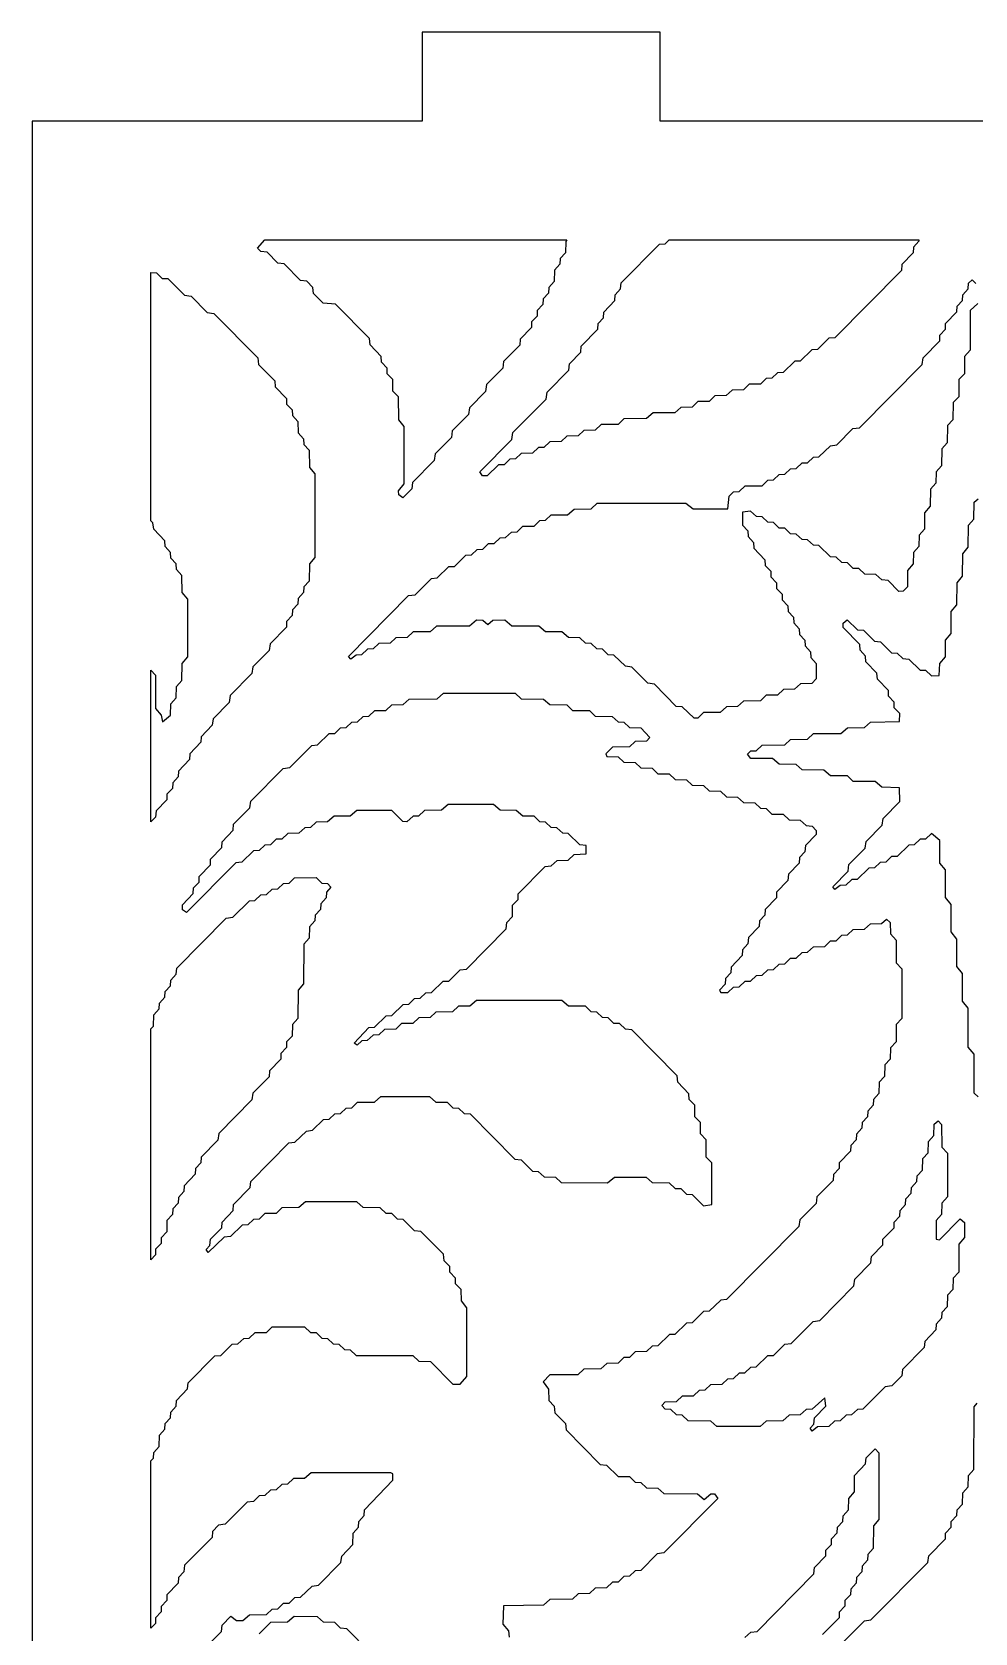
# Model space of a CAD drawing. Header units: millimetres. Extents: x 2 to 65, y 2 to 128.
# Drawn here: x 2 to 33.7, y 74.1 to 128 of the extents above; entities that cross this region are included whole.
import ezdxf

# ---------------------------------------------------------------- set-up
doc = ezdxf.new("R2010")
doc.units = ezdxf.units.MM
doc.layers.add('CUT', color=1, linetype='Continuous')

msp = doc.modelspace()

# ---------------------------------------------------------------- linework, layer by layer
at = {"layer": 'CUT'}
for points in [[(44.134, 2), (52.134, 2), (52.134, 5), (65.2679, 5), (65.2679, 125), (52.134, 125), (52.134, 128), (44.134, 128), (44.134, 125), (23.134, 125), (23.134, 128), (15.134, 128), (15.134, 125), (2, 125), (2, 5), (15.134, 5), (15.134, 2), (23.134, 2), (23.134, 5), (44.134, 5)], [(18.8119, 118.2393), (18.8038, 118.0488), (18.4285, 117.6577), (18.4129, 117.4559), (17.869, 116.906), (17.8377, 116.6805), (17.2939, 116.1305), (17.2626, 115.905), (16.7187, 115.3551), (16.6874, 115.1296), (16.1435, 114.5796), (16.1122, 114.3541), (15.5684, 113.8042), (15.5371, 113.5787), (14.8015, 112.8349), (14.7777, 112.6207), (14.4753, 112.3151), (14.3378, 112.4268), (14.3351, 112.5518), (14.5269, 112.7902), (14.5269, 114.7219), (14.3378, 114.947), (14.3296, 115.7191), (14.146, 115.9163), (14.1379, 116.3007), (13.9543, 116.4979), (13.9462, 116.6884), (13.7626, 116.8856), (13.7545, 117.0761), (13.3792, 117.4672), (13.3553, 117.6814), (12.2099, 118.8397), (11.7946, 118.8718), (11.4694, 119.2007), (11.4538, 119.4025), (11.2513, 119.6151), (11.0391, 119.6396), (10.4844, 120.1967), (10.2723, 120.2212), (9.9092, 120.5844), (9.6971, 120.6089), (9.5854, 120.7218), (9.8387, 121), (19.9988, 121), (19.9623, 120.9534), (19.9541, 120.569), (19.7705, 120.3718), (19.7624, 120.1813), (19.5788, 119.9841), (19.5707, 119.5997), (19.3871, 119.4025), (19.379, 119.212), (19.1954, 119.0148), (19.1873, 118.8242), (19.0037, 118.627), (18.9955, 118.4365)], [(27.0907, 116.5295), (26.8955, 116.344), (26.7072, 116.3356), (26.512, 116.1501), (26.1321, 116.1417), (25.9369, 115.9562), (25.5569, 115.9479), (25.3617, 115.7624), (24.9817, 115.754), (24.7865, 115.5685), (24.4066, 115.5601), (24.2114, 115.3746), (23.8314, 115.3663), (23.6362, 115.1808), (22.9011, 115.1781), (22.6776, 114.9869), (21.9142, 114.9786), (21.719, 114.7931), (21.1473, 114.7847), (20.9521, 114.5992), (20.5722, 114.5908), (20.3769, 114.4053), (19.997, 114.397), (19.8018, 114.2115), (19.4218, 114.2031), (19.2266, 114.0176), (19.0384, 114.0093), (18.8432, 113.8238), (18.4632, 113.8154), (18.268, 113.6299), (18.0798, 113.6215), (17.8846, 113.436), (17.6963, 113.4277), (17.3208, 113.056), (17.1628, 113.056), (17.07, 113.1991), (18.1484, 114.2895), (18.1797, 114.515), (19.2987, 115.6465), (19.33, 115.872), (20.0656, 116.6158), (20.0894, 116.83), (20.4647, 117.2211), (20.4803, 117.4229), (21.0399, 117.9966), (21.048, 118.1871), (21.2316, 118.3843), (21.2397, 118.5748), (21.615, 118.9659), (21.6232, 119.1564), (21.8067, 119.3536), (21.8224, 119.5554), (23.1176, 120.8612), (23.3058, 120.8696), (23.443, 121), (31.8427, 121), (31.8408, 120.9567), (31.6572, 120.7595), (31.6491, 120.569), (31.2738, 120.1779), (31.2582, 119.9761), (29.0158, 117.7087), (28.8162, 117.6926), (28.4292, 117.3133), (28.241, 117.3049), (27.8541, 116.9255), (27.6658, 116.9172), (27.2789, 116.5378)], [(7.0524, 109.1312), (7.0442, 109.7094), (6.8606, 109.9066), (6.8525, 110.0971), (6.6689, 110.2944), (6.6608, 110.4849), (6.4772, 110.6821), (6.4691, 110.8726), (6.0938, 111.2637), (6.0699, 111.4779), (6, 111.5493), (6, 119.9016), (6.0014, 119.9003), (6.1896, 119.8919), (6.3848, 119.7064), (6.573, 119.698), (7.1278, 119.1409), (7.3513, 119.1088), (7.8947, 118.5593), (8.1182, 118.5272), (9.5937, 117.0352), (9.625, 116.8097), (10.1689, 116.2598), (10.1845, 116.0579), (10.5598, 115.6669), (10.5679, 115.4764), (10.7515, 115.2792), (10.7597, 115.0886), (10.9433, 114.8914), (10.9514, 114.5071), (11.135, 114.3098), (11.1431, 114.1193), (11.3267, 113.9221), (11.3348, 113.3439), (11.521, 113.1334), (11.521, 110.3077), (11.3348, 110.0971), (11.3267, 109.5189), (11.1431, 109.3217), (11.135, 109.1312), (10.9514, 108.934), (10.9433, 108.7435), (10.7597, 108.5463), (10.7515, 108.3557), (10.5679, 108.1585), (10.5598, 107.968), (10.0085, 107.4068), (9.9772, 107.1813), (9.4333, 106.6313), (9.402, 106.4058), (8.6664, 105.662), (8.6351, 105.4365), (8.0913, 104.8866), (8.0674, 104.6724), (7.6921, 104.2813), (7.684, 104.0908), (7.3087, 103.6997), (7.3006, 103.5092), (6.9252, 103.1182), (6.9171, 102.9276), (6.7335, 102.7304), (6.7254, 102.5399), (6.5418, 102.3427), (6.5337, 102.1522), (6.1741, 101.7848), (6.1502, 101.5706), (6, 101.4092), (6, 106.521), (6.1529, 106.3482), (6.1529, 105.2296), (6.342, 105.0045), (6.3851, 104.779), (6.6608, 105.0079), (6.6689, 105.3922), (6.8525, 105.5894), (6.8606, 105.9738), (7.0442, 106.171), (7.0524, 106.7493), (7.2415, 106.9743), (7.2415, 108.9061)], [(9.3137, 98.7611), (9.5019, 98.7694), (9.6971, 98.9549), (9.8853, 98.9633), (10.0805, 99.1488), (10.2688, 99.1571), (10.464, 99.3426), (10.6522, 99.351), (10.836, 99.5288), (11.5578, 99.5365), (11.753, 99.351), (11.9412, 99.3426), (12.0556, 99.2165), (11.91, 99.0471), (11.9019, 98.8565), (11.7183, 98.6593), (11.7101, 98.4688), (11.5265, 98.2716), (11.5184, 98.0811), (11.3348, 97.8839), (11.3267, 97.4995), (11.1431, 97.3023), (11.1376, 95.9619), (10.9514, 95.7514), (10.9459, 94.7988), (10.7597, 94.5883), (10.7515, 94.2039), (10.5679, 94.0067), (10.5598, 93.8162), (10.3762, 93.619), (10.3681, 93.4284), (9.9928, 93.0374), (9.9772, 92.8355), (9.4333, 92.2856), (9.402, 92.0601), (8.283, 90.9286), (8.2517, 90.7031), (7.6921, 90.1295), (7.684, 89.9389), (7.5004, 89.7417), (7.4923, 89.5512), (7.117, 89.1602), (7.1088, 88.9696), (6.9252, 88.7724), (6.9171, 88.5819), (6.7335, 88.3847), (6.7254, 88.1942), (6.5418, 87.997), (6.5337, 87.6126), (6.3501, 87.4154), (6.342, 87.2249), (6.1584, 87.0277), (6.1502, 86.8372), (6, 86.6758), (6, 94.4474), (6.0856, 94.5394), (6.0938, 94.9237), (6.2774, 95.1209), (6.2855, 95.3115), (6.4691, 95.5087), (6.4772, 95.6992), (6.6608, 95.8964), (6.6689, 96.0869), (6.8525, 96.2841), (6.8681, 96.4859), (8.5354, 98.1718), (8.7589, 98.2039)], [(23.6927, 81.449), (23.4975, 81.6345), (23.3093, 81.6428), (23.1949, 81.769), (23.3093, 81.8951), (23.6892, 81.9035), (23.8844, 82.089), (24.2644, 82.0974), (24.4596, 82.2829), (24.6478, 82.2912), (24.8431, 82.4767), (25.223, 82.4851), (25.4182, 82.6706), (25.6064, 82.6789), (25.8017, 82.8644), (25.9899, 82.8728), (26.1851, 83.0583), (26.3733, 83.0667), (26.7603, 83.446), (26.9485, 83.4544), (27.3354, 83.8338), (27.5475, 83.8582), (28.2826, 84.6015), (28.5061, 84.6337), (29.6516, 85.7919), (29.6829, 86.0174), (30.2268, 86.5674), (30.2506, 86.7816), (30.6259, 87.1726), (30.634, 87.3632), (31.0094, 87.7542), (31.0175, 87.9447), (31.2011, 88.1419), (31.2092, 88.3325), (31.3928, 88.5297), (31.4009, 88.7202), (31.5845, 88.9174), (31.5926, 89.1079), (31.7762, 89.3051), (31.7844, 89.4956), (31.968, 89.6928), (31.9761, 90.0772), (32.1597, 90.2744), (32.1678, 90.6588), (32.3514, 90.856), (32.3595, 91.2404), (32.4971, 91.3521), (32.6103, 91.2271), (32.6158, 90.4683), (32.8021, 90.2578), (32.8021, 88.7891), (32.6158, 88.5786), (32.6077, 88.1942), (32.4241, 87.997), (32.4242, 87.3663), (32.5323, 87.3477), (33.237, 88.0565), (33.3772, 87.9314), (33.3746, 87.4187), (33.1855, 87.1937), (33.1829, 86.2556), (32.9993, 86.0584), (32.9912, 85.674), (32.8076, 85.4768), (32.7994, 85.0924), (32.6158, 84.8952), (32.6077, 84.7047), (32.4241, 84.5075), (32.416, 84.317), (32.0407, 83.9259), (32.0251, 83.7241), (31.2895, 82.9803), (31.2657, 82.7661), (30.933, 82.426), (30.7095, 82.3938), (29.963, 81.6428), (29.7748, 81.6345), (29.5795, 81.449), (29.3913, 81.4406), (29.1961, 81.2551), (29.0079, 81.2467), (28.8127, 81.0612), (28.4327, 81.0529), (28.2523, 80.9096), (28.1823, 81.0068), (28.3096, 81.1393), (28.3334, 81.3535), (28.7087, 81.7445), (28.6737, 82.0223), (28.2489, 81.6505), (28.0493, 81.6345), (27.8541, 81.449), (27.4741, 81.4406), (27.2654, 81.2524), (26.7072, 81.2467), (26.4985, 81.0585), (25.0483, 81.0585), (24.8396, 81.2467), (24.0762, 81.2551), (23.881, 81.4406)]]:
    msp.add_lwpolyline(points, close=True, dxfattribs=at)
for points in [[(33.8256, 118.8626), (33.5745, 118.627), (33.569, 117.2867), (33.3827, 117.0761), (33.3746, 116.4979), (33.191, 116.3007), (33.1829, 115.7225), (32.9993, 115.5253), (32.9912, 114.947), (32.8076, 114.7498), (32.7994, 114.1716), (32.6158, 113.9744), (32.6077, 113.3961), (32.4241, 113.1989), (32.416, 112.8145), (32.2324, 112.6173), (32.2243, 112.0391), (32.0352, 111.814), (32.0326, 111.2637), (31.849, 111.0665), (31.8408, 110.6821), (31.6572, 110.4849), (31.6491, 110.1005), (31.46, 109.8754), (31.4574, 109.325), (31.3164, 109.1788), (31.1698, 109.1711), (30.8068, 109.5344), (30.5947, 109.5588), (30.3995, 109.7443), (30.0195, 109.7527), (29.8243, 109.9382), (29.6361, 109.9465), (29.4409, 110.132), (29.2526, 110.1404), (29.0574, 110.3259), (28.8692, 110.3343), (28.4823, 110.7136), (28.294, 110.722), (28.0988, 110.9075), (27.9106, 110.9158), (27.7154, 111.1013), (27.5271, 111.1097), (27.3319, 111.2952), (27.1437, 111.3036), (26.9485, 111.4891), (26.7603, 111.4974), (26.565, 111.6829), (26.3768, 111.6913), (26.1816, 111.8768), (25.9057, 111.8421), (25.9056, 111.4053), (26.0892, 111.2081), (26.0973, 111.0176), (26.2809, 110.8203), (26.2891, 110.6298), (26.6644, 110.2388), (26.6725, 110.0482), (26.8561, 109.851), (26.8642, 109.6605), (27.0478, 109.4633), (27.0559, 109.2728), (27.2395, 109.0756), (27.2477, 108.8851), (27.4313, 108.6879), (27.4394, 108.4974), (27.623, 108.3002), (27.6311, 108.1096), (27.8147, 107.9124), (27.8228, 107.7219), (28.0064, 107.5247), (28.0145, 107.3342), (28.1981, 107.137), (28.2063, 106.9465), (28.3899, 106.7493), (28.3899, 106.2233), (28.2375, 106.0693), (27.8575, 106.061), (27.6623, 105.8755), (27.2824, 105.8671), (27.0872, 105.6816), (26.7072, 105.6732), (26.512, 105.4877), (25.9403, 105.4794), (25.7451, 105.2939), (25.3652, 105.2855), (25.1565, 105.0973), (24.5983, 105.0917), (24.4031, 104.9062), (24.2814, 104.9034), (23.881, 105.2855), (23.6813, 105.3016), (22.9462, 106.0449), (22.7227, 106.077), (22.1794, 106.6264), (21.9672, 106.6509), (21.5803, 107.0303), (21.3921, 107.0386), (21.1969, 107.2241), (21.0086, 107.2325), (20.8134, 107.418), (20.6252, 107.4263), (20.43, 107.6118), (20.05, 107.6202), (19.8266, 107.8114), (19.2831, 107.8141), (19.0597, 108.0052), (18.1463, 108.0052), (17.9094, 108.1991), (17.5046, 108.1934), (17.3377, 108.0474), (17.1707, 108.1934), (16.9577, 108.1991), (16.7208, 108.0052), (15.6157, 108.0052), (15.3922, 107.8141), (14.8205, 107.8057), (14.6253, 107.6202), (14.2454, 107.6118), (14.0502, 107.4263), (13.6702, 107.418), (13.475, 107.2325), (13.2868, 107.2241), (13.0915, 107.0386), (12.9033, 107.0303), (12.7229, 106.887), (12.6529, 106.9842), (14.6704, 109.028), (14.894, 109.0602), (15.4373, 109.6096), (15.637, 109.6256), (16.0239, 110.005), (16.2121, 110.0134), (16.5991, 110.3927), (16.7873, 110.4011), (16.9825, 110.5866), (17.1707, 110.5949), (17.3659, 110.7804), (17.5542, 110.7888), (17.7494, 110.9743), (17.9376, 110.9827), (18.1328, 111.1682), (18.3211, 111.1765), (18.5163, 111.362), (18.8962, 111.3704), (19.0914, 111.5559), (19.2797, 111.5642), (19.4749, 111.7497), (20.0183, 111.7524), (20.2417, 111.9436), (20.8134, 111.952), (21.0221, 112.1402), (24.0062, 112.1402), (24.2431, 111.9463), (25.4146, 111.9519), (25.4576, 112.3712), (25.6099, 112.5252), (25.7982, 112.5336), (25.9934, 112.7191), (26.565, 112.7274), (26.7603, 112.9129), (26.9485, 112.9213), (27.1437, 113.1068), (27.3319, 113.1151), (27.5271, 113.3006), (27.7154, 113.309), (27.9106, 113.4945), (28.0988, 113.5029), (28.294, 113.6884), (28.4823, 113.6967), (28.8692, 114.0761), (29.0813, 114.1005), (29.6247, 114.65), (29.8482, 114.6821), (31.9523, 116.8097), (31.9836, 117.0352), (32.5431, 117.6088), (32.5513, 117.7993), (32.7348, 117.9966), (32.743, 118.1871), (33.1183, 118.5781), (33.1264, 118.7687), (33.31, 118.9659), (33.3181, 119.1564), (33.5017, 119.3536), (33.5099, 119.5441), (33.6339, 119.6585), (33.7607, 119.5308)], [(33.8392, 92.1535), (33.6989, 92.2786), (33.6989, 93.5911), (33.5072, 93.8295), (33.5072, 95.142), (33.3155, 95.3804), (33.3155, 96.3051), (33.1238, 96.5435), (33.1238, 97.4683), (32.9321, 97.7067), (32.9321, 98.6315), (32.7403, 98.8699), (32.7403, 99.7946), (32.5513, 100.0197), (32.5431, 100.7918), (32.2671, 101.0206), (32.0719, 100.8351), (31.8837, 100.8267), (31.6885, 100.6412), (31.5002, 100.6328), (31.1133, 100.2535), (30.9251, 100.2451), (30.7299, 100.0596), (30.5416, 100.0513), (30.3464, 99.8658), (30.1582, 99.8574), (29.7713, 99.478), (29.583, 99.4697), (29.3878, 99.2842), (29.1996, 99.2758), (29.0192, 99.1325), (28.9492, 99.2298), (29.4599, 99.7499), (29.4912, 99.9754), (30.0351, 100.5254), (30.0664, 100.7509), (30.6102, 101.3008), (30.6415, 101.5263), (31.2011, 102.0999), (31.1871, 102.5576), (30.5947, 102.5798), (30.3712, 102.771), (29.6361, 102.7737), (29.4409, 102.9592), (28.8692, 102.9675), (28.6457, 103.1587), (27.9106, 103.1614), (27.7154, 103.3469), (27.1437, 103.3553), (26.9202, 103.5464), (26.1851, 103.5491), (26.0734, 103.6886), (26.1851, 103.8014), (26.3733, 103.8098), (26.5685, 103.9953), (27.3319, 104.0037), (27.5271, 104.1892), (28.0988, 104.1975), (28.294, 104.383), (29.2209, 104.3857), (29.4444, 104.5769), (30.016, 104.5852), (30.2112, 104.7707), (31.1871, 104.793), (31.2011, 105.0568), (31.0175, 105.254), (31.0094, 105.4445), (30.8258, 105.6417), (30.8176, 105.8322), (30.4498, 106.212), (30.4342, 106.4138), (30.0589, 106.8049), (30.0507, 106.9954), (29.8672, 107.1926), (29.859, 107.3831), (29.2995, 107.9567), (29.292, 108.1063), (29.4296, 108.218), (29.7748, 107.8809), (29.9744, 107.8648), (30.3499, 107.4932), (30.5496, 107.4771), (30.9251, 107.1054), (31.1133, 107.0971), (31.3085, 106.9116), (31.5082, 106.8955), (31.8837, 106.5239), (32.0719, 106.5155), (32.2671, 106.33), (32.5291, 106.3439), (32.5513, 106.7493), (32.7403, 106.9743), (32.743, 107.5247), (32.9321, 107.7498), (32.9347, 108.494), (33.1238, 108.7191), (33.1264, 109.4633), (33.3155, 109.6884), (33.3181, 110.4326), (33.5072, 110.6577), (33.5099, 111.4019), (33.6934, 111.5991), (33.7016, 112.1774), (33.8392, 112.2891)], [(7.635, 73.4165), (8.3706, 74.1603), (8.3944, 74.3745), (8.6853, 74.6724), (8.8772, 74.5368), (9.0902, 74.5311), (9.3137, 74.7223), (9.8853, 74.7306), (10.0805, 74.9161), (10.2688, 74.9245), (10.464, 75.11), (10.6522, 75.1184), (10.8474, 75.3039), (11.0357, 75.3122), (11.4226, 75.6916), (11.6347, 75.7161), (12.3967, 76.4866), (12.4206, 76.7008), (12.7959, 77.0919), (12.804, 77.4762), (12.9876, 77.6734), (12.9957, 77.864), (13.1793, 78.0612), (13.1874, 78.2517), (14.1434, 79.2522), (14.1378, 79.4673), (14.075, 79.5076), (11.3978, 79.5076), (11.1743, 79.3165), (10.7944, 79.3081), (10.5992, 79.1226), (10.4109, 79.1143), (10.2157, 78.9288), (10.0275, 78.9204), (9.8323, 78.7349), (9.6441, 78.7265), (9.4489, 78.541), (9.2367, 78.5166), (8.5016, 77.7733), (8.2781, 77.7411), (8.0756, 77.5285), (8.06, 77.3267), (7.1327, 76.389), (7.1088, 76.1748), (6.9252, 75.9776), (6.9171, 75.7871), (6.5418, 75.396), (6.5337, 75.2055), (6.3501, 75.0083), (6.342, 74.8178), (6.1584, 74.6206), (6.1502, 74.4301), (6, 74.2687), (6, 79.9078), (6.0856, 79.9998), (6.0938, 80.1903), (6.2774, 80.3875), (6.2855, 80.7719), (6.4691, 80.9691), (6.4772, 81.1596), (6.6608, 81.3568), (6.6689, 81.5473), (6.8525, 81.7445), (6.8606, 81.9351), (7.236, 82.3261), (7.2516, 82.5279), (8.1519, 83.4383), (8.3516, 83.4544), (8.7385, 83.8338), (8.9267, 83.8421), (9.1219, 84.0276), (9.3102, 84.036), (9.5054, 84.2215), (9.8853, 84.2298), (10.0805, 84.4153), (11.1743, 84.4153), (11.3696, 84.2298), (11.5578, 84.2215), (11.753, 84.036), (11.9412, 84.0276), (12.1364, 83.8421), (12.3247, 83.8338), (12.5199, 83.6483), (12.7081, 83.6399), (12.9033, 83.4544), (14.817, 83.446), (15.0122, 83.2605), (15.4036, 83.2445), (16.1626, 82.4851), (16.4038, 82.4851), (16.6358, 82.7417), (16.6358, 85.0612), (16.4467, 85.2863), (16.4386, 85.6707), (16.255, 85.8679), (16.2468, 86.0584), (16.0633, 86.2556), (16.0551, 86.4461), (15.8715, 86.6433), (15.8477, 86.8575), (15.0857, 87.6281), (14.8736, 87.6525), (14.4866, 88.0319), (14.2984, 88.0402), (14.1032, 88.2257), (13.915, 88.2341), (13.7197, 88.4196), (13.1481, 88.428), (12.9246, 88.6191), (11.2061, 88.6191), (10.9826, 88.428), (10.4109, 88.4196), (10.2157, 88.2341), (9.8358, 88.2257), (9.6406, 88.0402), (9.4523, 88.0319), (9.2571, 87.8464), (9.0689, 87.838), (8.682, 87.4587), (8.4699, 87.4342), (7.9299, 86.9193), (7.8599, 87.0165), (7.9872, 87.149), (8.011, 87.3632), (8.3863, 87.7542), (8.3944, 87.9447), (8.7697, 88.3358), (8.7853, 88.5376), (9.3449, 89.1113), (9.3605, 89.3131), (10.6443, 90.6112), (10.8439, 90.6273), (11.2309, 91.0066), (11.443, 91.0311), (11.806, 91.3943), (11.9943, 91.4027), (12.1895, 91.5882), (12.3777, 91.5966), (12.5729, 91.7821), (12.7611, 91.7904), (12.9564, 91.9759), (13.528, 91.9843), (13.7367, 92.1725), (15.3787, 92.1725), (15.5874, 91.9843), (15.9674, 91.9759), (16.1626, 91.7904), (16.3508, 91.7821), (16.546, 91.5966), (16.7456, 91.5805), (18.2476, 90.0618), (18.4597, 90.0373), (18.8467, 89.6579), (19.0349, 89.6496), (19.2301, 89.4641), (19.6101, 89.4557), (19.8053, 89.2702), (21.3603, 89.2646), (21.5973, 89.4584), (22.6641, 89.4584), (22.8728, 89.2702), (23.4445, 89.2619), (23.6397, 89.0764), (23.8279, 89.068), (24.0231, 88.8825), (24.2114, 88.8741), (24.5983, 88.4948), (24.8742, 88.5295), (24.8743, 89.9356), (24.6907, 90.1328), (24.6826, 90.711), (24.499, 90.9082), (24.4908, 91.2926), (24.3073, 91.4898), (24.2991, 91.8742), (24.1155, 92.0714), (24.1074, 92.2619), (23.7321, 92.653), (23.7083, 92.8672), (22.1794, 94.4132), (21.9672, 94.4377), (21.772, 94.6232), (21.5838, 94.6315), (21.3886, 94.817), (21.2004, 94.8254), (21.0051, 95.0109), (20.8169, 95.0192), (20.6217, 95.2047), (20.05, 95.2131), (19.8266, 95.4043), (16.9577, 95.4043), (16.7342, 95.2131), (16.3543, 95.2047), (16.1456, 95.0165), (15.5874, 95.0109), (15.3922, 94.8254), (15.0122, 94.817), (14.817, 94.6315), (14.4371, 94.6232), (14.2419, 94.4377), (13.8619, 94.4293), (13.6667, 94.2438), (13.4785, 94.2354), (13.2833, 94.0499), (13.095, 94.0416), (12.9416, 93.8983), (12.8446, 93.9689), (13.3284, 94.4884), (13.528, 94.5045), (13.915, 94.8838), (14.1032, 94.8922), (14.4901, 95.2716), (14.6784, 95.2799), (14.8736, 95.4654), (15.0618, 95.4738), (15.257, 95.6593), (15.4452, 95.6676), (15.8322, 96.047), (16.0204, 96.0554), (16.4073, 96.4347), (16.6194, 96.4592), (17.9566, 97.8113), (17.9805, 98.0255), (18.1641, 98.2227), (18.1722, 98.6071), (18.3558, 98.8043), (18.3639, 98.9948), (19.2717, 99.9165), (19.4714, 99.9326), (19.6666, 100.1181), (20.0465, 100.1264), (20.2417, 100.3119), (20.6424, 100.3342), (20.6424, 100.619), (20.4335, 100.6412), (20.0465, 101.0206), (19.8583, 101.0289), (19.6631, 101.2144), (19.4749, 101.2228), (19.2797, 101.4083), (19.0914, 101.4167), (18.8962, 101.6022), (18.5163, 101.6105), (18.2928, 101.8017), (17.7494, 101.8044), (17.5259, 101.9955), (15.9991, 101.9955), (15.7756, 101.8044), (15.204, 101.796), (15.0088, 101.6105), (14.8205, 101.6022), (14.6118, 101.4139), (14.4787, 101.4243), (14.1032, 101.796), (12.9316, 101.8017), (12.7081, 101.6105), (12.1647, 101.6078), (11.9412, 101.4167), (11.5613, 101.4083), (11.3661, 101.2228), (11.1778, 101.2144), (10.9826, 101.0289), (10.6027, 101.0206), (10.4075, 100.8351), (10.2192, 100.8267), (10.024, 100.6412), (9.8358, 100.6328), (9.6406, 100.4473), (9.4523, 100.439), (9.0654, 100.0596), (8.8533, 100.0352), (7.2014, 98.3648), (7.0599, 98.4575), (7.0599, 98.6184), (7.4277, 98.9982), (7.4358, 99.1887), (7.6194, 99.3859), (7.6275, 99.5764), (8.0028, 99.9675), (8.011, 100.158), (8.3863, 100.5491), (8.3944, 100.7396), (8.7697, 101.1306), (8.7853, 101.3325), (9.3292, 101.8824), (9.3605, 102.1079), (10.4526, 103.2122), (10.6761, 103.2443), (11.4112, 103.9876), (11.6108, 104.0037), (11.9978, 104.383), (12.186, 104.3914), (12.3812, 104.5769), (12.5694, 104.5852), (12.7646, 104.7707), (12.9529, 104.7791), (13.1481, 104.9646), (13.3363, 104.973), (13.5315, 105.1585), (13.9115, 105.1668), (14.1067, 105.3523), (14.4866, 105.3607), (14.6953, 105.5489), (15.637, 105.5546), (15.8457, 105.7428), (18.2545, 105.7428), (18.4632, 105.5546), (19.2131, 105.5489), (19.4218, 105.3607), (19.9935, 105.3523), (20.1887, 105.1668), (20.7604, 105.1585), (20.9556, 104.973), (21.5273, 104.9646), (21.7225, 104.7791), (21.9107, 104.7707), (22.1059, 104.5852), (22.4859, 104.5769), (22.7919, 104.2569), (22.6776, 104.1307), (22.2976, 104.1223), (22.1024, 103.9368), (21.5308, 103.9285), (21.3043, 103.6996), (21.3393, 103.6158), (21.719, 103.6076), (21.9142, 103.4221), (22.2942, 103.4137), (22.4894, 103.2282), (22.8693, 103.2199), (23.0645, 103.0344), (23.4445, 103.026), (23.6397, 102.8405), (24.0196, 102.8321), (24.2149, 102.6466), (24.5948, 102.6383), (24.79, 102.4528), (25.17, 102.4444), (25.3652, 102.2589), (25.7451, 102.2506), (25.9403, 102.0651), (26.3203, 102.0567), (26.5155, 101.8712), (26.7037, 101.8628), (26.8989, 101.6773), (27.2789, 101.669), (27.4741, 101.4835), (27.8541, 101.4751), (28.0493, 101.2896), (28.2489, 101.2736), (28.3899, 101.1273), (28.3899, 100.989), (28.0302, 100.6216), (28.0064, 100.4074), (27.8228, 100.2102), (27.8147, 100.0197), (27.4551, 99.6523), (27.4313, 99.4381), (27.0559, 99.0471), (27.0478, 98.8565), (26.6725, 98.4655), (26.6644, 98.275), (26.4808, 98.0778), (26.4726, 97.8872), (26.113, 97.5199), (26.0892, 97.3057), (25.9056, 97.1085), (25.8975, 96.9179), (25.5222, 96.5269), (25.514, 96.3364), (25.3305, 96.1392), (25.3223, 95.9486), (25.1387, 95.7513), (25.1737, 95.6675), (25.4147, 95.6676), (25.6099, 95.8531), (25.7982, 95.8615), (25.9934, 96.047), (26.1816, 96.0554), (26.3768, 96.2409), (26.565, 96.2492), (26.7603, 96.4347), (26.9485, 96.4431), (27.1437, 96.6286), (27.3319, 96.6369), (27.5271, 96.8224), (27.7154, 96.8308), (27.9106, 97.0163), (28.0988, 97.0247), (28.294, 97.2102), (28.674, 97.2185), (28.8692, 97.404), (29.0574, 97.4124), (29.2526, 97.5979), (29.4409, 97.6062), (29.6361, 97.7917), (30.016, 97.8001), (30.2112, 97.9856), (30.5912, 97.994), (30.7581, 98.14), (30.8822, 98.0255), (30.8904, 97.6411), (31.0766, 97.4306), (31.0821, 96.6718), (31.2683, 96.4613), (31.2683, 94.7988), (31.0821, 94.5883), (31.074, 94.01), (30.8904, 93.8128), (30.8822, 93.4284), (30.6986, 93.2312), (30.6905, 92.8469), (30.5069, 92.6497), (30.4988, 92.2653), (30.3152, 92.0681), (30.3071, 91.8776), (30.1235, 91.6803), (30.1153, 91.4898), (29.9318, 91.2926), (29.9236, 91.1021), (29.74, 90.9049), (29.7319, 90.7144), (29.5483, 90.5172), (29.5402, 90.3267), (29.1649, 89.9356), (29.1567, 89.7451), (28.9732, 89.5479), (28.9575, 89.346), (28.4137, 88.7961), (28.3824, 88.5706), (27.8385, 88.0207), (27.8072, 87.7952), (25.3731, 85.3339), (25.1735, 85.3178), (24.7865, 84.9385), (24.5983, 84.9301), (24.2114, 84.5507), (24.0231, 84.5424), (23.6362, 84.163), (23.448, 84.1547), (23.061, 83.7753), (22.8728, 83.7669), (22.6776, 83.5814), (22.2976, 83.5731), (22.1024, 83.3876), (21.9142, 83.3792), (21.719, 83.1937), (21.339, 83.1854), (21.1438, 82.9999), (20.5722, 82.9915), (20.3635, 82.8033), (19.4218, 82.7976), (19.1954, 82.5689), (19.379, 82.3228), (19.3871, 81.9384), (19.5707, 81.7412), (19.5945, 81.527), (19.9541, 81.1596), (19.978, 80.9454), (21.1234, 79.7871), (21.3355, 79.7627), (21.7225, 79.3833), (22.1024, 79.3749), (22.2976, 79.1894), (22.4859, 79.1811), (22.6811, 78.9956), (23.061, 78.9872), (23.2562, 78.8017), (24.3896, 78.7961), (24.6231, 78.6029), (24.8431, 78.7934), (24.9648, 78.7961), (25.0825, 78.6426), (23.2642, 76.804), (23.0406, 76.7718), (22.4859, 76.2147), (22.2976, 76.2064), (22.1024, 76.0209), (21.9142, 76.0125), (21.719, 75.827), (21.5308, 75.8186), (21.3355, 75.6331), (20.9556, 75.6248), (20.7604, 75.4393), (20.3804, 75.4309), (20.1852, 75.2454), (19.4218, 75.237), (19.2131, 75.0488), (17.8674, 75.0293), (17.8478, 74.4057), (18.0369, 74.1806), (18.0607, 73.9664)], [(29.273, 73.7774), (30.0081, 74.5207), (30.2316, 74.5529), (32.144, 76.4866), (32.1753, 76.7121), (32.7348, 77.2857), (32.743, 77.4762), (32.9266, 77.6734), (32.9347, 77.864), (33.1183, 78.0612), (33.1264, 78.2517), (33.31, 78.4489), (33.3181, 78.8333), (33.5017, 79.0305), (33.5099, 79.4149), (33.6934, 79.6121), (33.6989, 81.7279), (33.8008, 81.8452)], [(25.9899, 73.9552), (26.1851, 74.1407), (26.3972, 74.1652), (28.3096, 76.0989), (28.3334, 76.3131), (28.7087, 76.7041), (28.7168, 76.8947), (28.9004, 77.0919), (28.9086, 77.2824), (29.0921, 77.4796), (29.1003, 77.6701), (29.2839, 77.8673), (29.292, 78.0578), (29.4756, 78.255), (29.4837, 78.6394), (29.6728, 78.8645), (29.6754, 79.4149), (30.0507, 79.8059), (30.0664, 80.0077), (30.3747, 80.3047), (30.5014, 80.177), (30.5014, 77.9329), (30.3152, 77.7224), (30.3071, 76.9502), (30.1235, 76.753), (30.1153, 76.5625), (29.9318, 76.3653), (29.9236, 76.1748), (29.74, 75.9776), (29.7319, 75.7871), (29.5483, 75.5899), (29.5402, 75.3994), (29.3566, 75.2022), (29.3485, 75.0116), (29.1649, 74.8144), (29.1567, 74.6239), (28.6054, 74.0627)], [(13.3553, 73.4811), (12.5933, 74.2516), (12.3812, 74.2761), (12.186, 74.4616), (11.806, 74.47), (11.6108, 74.6555), (10.8226, 74.6611), (10.5992, 74.47), (10.0275, 74.4616), (9.6406, 74.0822)]]:
    msp.add_lwpolyline(points, dxfattribs=at)

doc.saveas('drawing.dxf')
